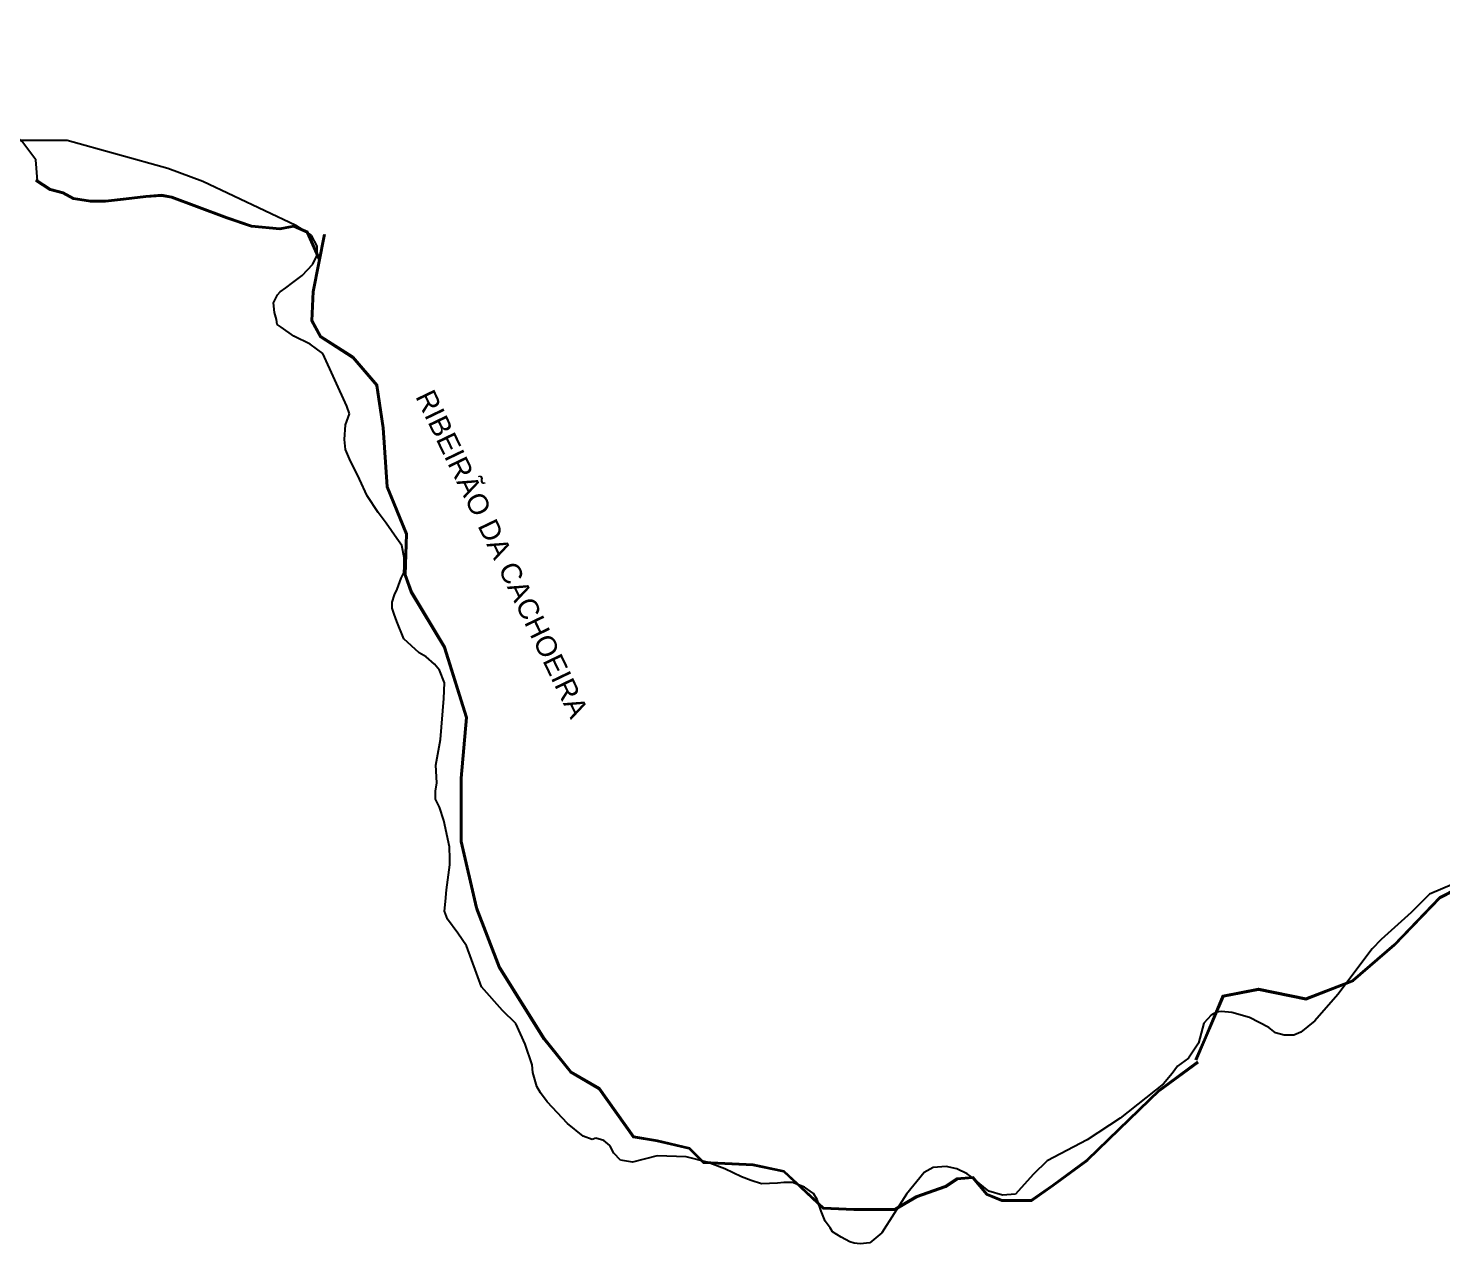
# Model space of a CAD drawing. Header units: millimetres. Extents: x 583 to 26013, y 350 to 21391.
# Drawn here: x 18741 to 21525, y 15753 to 18147 of the extents above; entities that cross this region are included whole.
import ezdxf

# ---------------------------------------------------------------- set-up
doc = ezdxf.new("R2010")
doc.units = ezdxf.units.MM
doc.layers.add('divisa municipio', color=40, linetype='Continuous')
doc.layers.add('RIOS', color=140, linetype='Continuous')
doc.styles.add('EU', font='arial.ttf', dxfattribs={"height": 10})

msp = doc.modelspace()

# ---------------------------------------------------------------- linework, layer by layer
at = {"layer": 'divisa municipio', "color": 0, "linetype": 'Continuous'}
for p, q in [((18817.93151, 17925.84641), (18726.84451, 17925.84641)), ((19016.24751, 17870.54241), (18817.93151, 17925.84641)), ((19085.42751, 17845.19441), (19016.24751, 17870.54241)), ((19268.18151, 17758.22041), (19085.42751, 17845.19441)), ((19299.31251, 17738.63341), (19268.18151, 17758.22041)), ((19310.76051, 17717.82441), (19299.31251, 17738.63341)), ((19310.75251, 17699.63641), (19310.76051, 17717.82441)), ((19281.07951, 17660.10341), (19301.85051, 17681.84641)), ((19301.85051, 17681.84641), (19310.75251, 17699.63641)), ((19262.28751, 17646.26641), (19281.07951, 17660.10341)), ((19232.61451, 17621.55841), (19237.56051, 17627.48841)), ((19237.56051, 17627.48841), (19248.44051, 17635.39541)), ((19248.44051, 17635.39541), (19262.28751, 17646.26641)), ((19224.70251, 17605.74541), (19232.61451, 17621.55841)), ((19226.68051, 17586.96641), (19224.70251, 17605.74541)), ((19230.63651, 17573.13041), (19226.68051, 17586.96641)), ((19231.62551, 17563.24641), (19230.63651, 17573.13041)), ((19239.53851, 17558.30541), (19231.62551, 17563.24641)), ((19264.26551, 17540.51541), (19239.53851, 17558.30541)), ((19296.90551, 17524.70141), (19264.26551, 17540.51541)), ((19321.63251, 17505.92341), (19296.90551, 17524.70141)), ((19369.10851, 17402.14841), (19321.63251, 17505.92341)), ((19374.05351, 17387.32341), (19369.10851, 17402.14841)), ((19366.14051, 17365.57941), (19374.05351, 17387.32341)), ((19364.16251, 17336.91841), (19366.14051, 17365.57941)), ((19366.14051, 17317.15141), (19364.16251, 17336.91841)), ((19374.05351, 17298.37341), (19366.14051, 17317.15141)), ((19393.83551, 17258.83941), (19374.05351, 17298.37341)), ((19408.67151, 17225.63941), (19393.83551, 17258.83941)), ((19430.43151, 17193.02441), (19408.67151, 17225.63941)), ((19446.25651, 17172.26941), (19430.43151, 17193.02441)), ((19467.02751, 17141.63041), (19446.25651, 17172.26941)), ((19476.91851, 17127.79441), (19467.02751, 17141.63041)), ((19481.86351, 17104.07441), (19476.91851, 17127.79441)), ((19481.86351, 17086.28441), (19481.86351, 17104.07441)), ((19475.92951, 17063.55241), (19480.87451, 17074.42341)), ((19480.87451, 17074.42341), (19481.86351, 17086.28441)), ((19463.07151, 17030.93741), (19468.01651, 17041.80841)), ((19468.01651, 17041.80841), (19475.92951, 17063.55241)), ((19458.12551, 17016.11241), (19463.07151, 17030.93741)), ((19458.12551, 17004.25241), (19458.12551, 17016.11241)), ((19462.08151, 16992.39241), (19458.12551, 17004.25241)), ((19467.02751, 16978.55541), (19462.08151, 16992.39241)), ((19480.87451, 16944.36641), (19467.02751, 16978.55541)), ((19511.53651, 16916.69341), (19480.87451, 16944.36641)), ((19525.38351, 16908.78641), (19511.53651, 16916.69341)), ((19541.20851, 16893.96141), (19525.38351, 16908.78641)), ((19551.09951, 16882.10141), (19541.20851, 16893.96141)), ((19560.99051, 16857.39341), (19551.09951, 16882.10141)), ((19560.00151, 16826.75441), (19560.99051, 16857.39341)), ((19553.07751, 16745.71141), (19560.00151, 16826.75441)), ((19544.17551, 16695.30641), (19553.07751, 16745.71141)), ((19546.15351, 16660.71441), (19544.17551, 16695.30641)), ((19543.18651, 16643.91241), (19546.15351, 16660.71441)), ((19543.18651, 16628.09941), (19543.18651, 16643.91241)), ((19551.09951, 16612.28641), (19543.18651, 16628.09941)), ((19560.00151, 16586.58941), (19551.09951, 16612.28641)), ((19570.88151, 16534.40641), (19560.00151, 16586.58941)), ((19571.87051, 16510.68641), (19570.88151, 16534.40641)), ((19571.87051, 16498.82641), (19571.87051, 16510.68641)), ((19564.94651, 16449.40941), (19571.87051, 16498.82641)), ((21549.38351, 16461.57541), (21501.21251, 16441.30841)), ((19560.99051, 16407.89941), (19562.96851, 16426.67741)), ((19562.96851, 16426.67741), (19564.94651, 16449.40941)), ((21501.21251, 16441.30841), (21465.16051, 16405.29441)), ((19566.92451, 16392.08641), (19560.99051, 16407.89941)), ((21465.16051, 16405.29441), (21405.85051, 16351.85541)), ((19587.69551, 16364.41241), (19566.92451, 16392.08641)), ((19604.50951, 16339.70441), (19587.69551, 16364.41241)), ((21405.85051, 16351.85541), (21388.40651, 16333.26741)), ((19634.18251, 16258.66141), (19604.50951, 16339.70441)), ((21388.40651, 16333.26741), (21320.95551, 16243.81441)), ((19675.72351, 16212.20941), (19634.18251, 16258.66141)), ((21320.95551, 16243.81441), (21275.60051, 16191.53641)), ((19701.44051, 16186.51241), (19675.72351, 16212.20941)), ((21070.92251, 16203.15441), (21056.96751, 16186.89041)), ((21081.38951, 16208.96241), (21070.92251, 16203.15441)), ((21091.85551, 16210.12441), (21081.38951, 16208.96241)), ((21111.62551, 16207.80141), (21091.85551, 16210.12441)), ((21146.51451, 16198.50741), (21111.62551, 16207.80141)), ((19720.23251, 16145.99041), (19701.44051, 16186.51241)), ((21056.96751, 16186.89041), (21046.50051, 16147.39141)), ((21184.89151, 16178.75741), (21146.51451, 16198.50741)), ((21197.68351, 16168.30241), (21184.89151, 16178.75741)), ((21275.60051, 16191.53641), (21247.69051, 16169.46441)), ((21046.50051, 16147.39141), (21026.73051, 16118.34841)), ((21215.12751, 16163.65541), (21197.68351, 16168.30241)), ((21233.73451, 16163.65541), (21215.12751, 16163.65541)), ((21247.69051, 16169.46441), (21233.73451, 16163.65541)), ((19734.07951, 16104.98141), (19720.23251, 16145.99041)), ((19735.06851, 16090.15641), (19734.07951, 16104.98141)), ((21004.63451, 16102.08341), (20994.11951, 16087.66841)), ((21026.73051, 16118.34841), (21004.63451, 16102.08341)), ((19743.37551, 16062.48241), (19735.06851, 16090.15641)), ((20977.31351, 16067.92841), (20892.25251, 15999.73341)), ((20994.11951, 16087.66841), (20977.31351, 16067.92841)), ((19750.29851, 16049.63441), (19743.37551, 16062.48241)), ((19763.15751, 16031.84441), (19750.29851, 16049.63441)), ((19803.70951, 15989.34641), (19763.15751, 16031.84441)), ((19834.37151, 15964.63741), (19803.70951, 15989.34641)), ((20892.25251, 15999.73341), (20827.17151, 15957.23441)), ((19852.17451, 15957.71941), (19834.37151, 15964.63741)), ((19859.09851, 15960.68441), (19852.17451, 15957.71941)), ((19874.92351, 15955.74241), (19859.09851, 15960.68441)), ((19886.79251, 15945.85941), (19874.92351, 15955.74241)), ((20827.17151, 15957.23441), (20748.04451, 15915.72441)), ((19894.70551, 15931.03441), (19886.79251, 15945.85941)), ((19907.56351, 15917.19741), (19894.70551, 15931.03441)), ((19979.76651, 15926.09241), (19931.30151, 15913.24441)), ((20037.13351, 15924.11641), (19979.76651, 15926.09241)), ((20078.67451, 15913.24441), (20037.13351, 15924.11641)), ((19931.30151, 15913.24441), (19907.56351, 15917.19741)), ((20113.29251, 15900.39641), (20078.67451, 15913.24441)), ((20145.93251, 15884.58241), (20113.29251, 15900.39641)), ((20523.52251, 15902.87641), (20505.71951, 15892.99341)), ((20549.23851, 15904.85341), (20523.52251, 15902.87641)), ((20570.00951, 15899.91141), (20549.23851, 15904.85341)), ((20590.78051, 15890.02841), (20570.00951, 15899.91141)), ((20748.04451, 15915.72441), (20720.35051, 15889.03941)), ((20165.11851, 15877.27341), (20145.93251, 15884.58241)), ((20185.88951, 15870.35541), (20165.11851, 15877.27341)), ((20216.90751, 15872.23841), (20185.88951, 15870.35541)), ((20229.76551, 15873.22641), (20216.90751, 15872.23841)), ((20246.57951, 15873.22641), (20229.76551, 15873.22641)), ((20270.31751, 15864.33141), (20246.57951, 15873.22641)), ((20505.71951, 15892.99341), (20471.10151, 15850.49441)), ((20597.70351, 15885.08641), (20590.78051, 15890.02841)), ((20633.31051, 15856.42441), (20597.70351, 15885.08641)), ((20720.35051, 15889.03941), (20685.73251, 15850.49441)), ((20288.12051, 15851.48341), (20270.31751, 15864.33141)), ((20295.04451, 15839.62341), (20288.12051, 15851.48341)), ((20471.10151, 15850.49441), (20422.63651, 15774.39341)), ((20660.01651, 15848.51841), (20633.31051, 15856.42441)), ((20685.73251, 15850.49441), (20660.01651, 15848.51841)), ((20302.95751, 15816.89141), (20295.04451, 15839.62341)), ((20310.86951, 15797.12441), (20302.95751, 15816.89141)), ((20320.76051, 15784.27641), (20310.86951, 15797.12441)), ((20325.70651, 15776.36941), (20320.76051, 15784.27641)), ((20342.52051, 15765.49841), (20325.70651, 15776.36941)), ((20359.33451, 15756.60341), (20342.52051, 15765.49841)), ((20422.63651, 15774.39341), (20398.89851, 15754.62641)), ((20368.23651, 15753.63841), (20359.33451, 15756.60341)), ((20380.10551, 15752.64941), (20368.23651, 15753.63841)), ((20398.89851, 15754.62641), (20380.10551, 15752.64941))]:
    msp.add_line(p, q, dxfattribs=at)
at = {"layer": 'RIOS', "lineweight": 25, "flags": 128}
for points in [[(18759.93436, 17846.23895), (18756.03692, 17887.77917), (18728.75514, 17924.12683), (18707.96912, 17938.4064), (18661.20046, 17937.10811), (18506.23991, 17927.62698), (18437.98454, 17946.22773), (18382.13964, 17981.36252), (18340.77277, 17993.76295), (18332.49946, 18070.23266), (18313.88426, 18144.63586), (18286.99576, 18194.23779)], [(19314.2027, 17690.55509), (19290.58777, 17744.12285), (19263.99635, 17755.36979), (19236.71458, 17750.17724), (19180.85223, 17755.36979), (19132.78443, 17772.24554), (19073.0243, 17794.31383), (19023.65735, 17812.48767), (19004.17047, 17816.38193), (18972.9916, 17813.78575), (18928.82124, 17808.5932), (18893.74458, 17804.69873), (18863.86451, 17804.69873), (18830.08734, 17809.89129), (18809.30131, 17821.57448), (18784.61784, 17828.06512), (18756.03692, 17846.23895)], [(19316.03277, 17691.36186), (19292.09772, 17745.65574), (19264.21751, 17757.44779), (19236.61827, 17752.19481), (19181.28247, 17757.33842), (19133.46215, 17774.12728), (19073.71618, 17796.19035), (19024.20207, 17814.41835), (19004.2857, 17818.39844), (18972.79181, 17815.77604), (18928.59414, 17810.58027), (18893.63389, 17806.69873), (18864.01734, 17806.69873), (18830.75046, 17811.81284), (18810.05782, 17823.44354), (18785.42794, 17829.92009), (18757.11008, 17847.92665)], [(21045.75042, 16109.71979), (20969.35071, 16053.7339), (20890.27786, 15976.91903), (20827.45936, 15916.65007), (20759.59641, 15866.45143), (20716.86948, 15836.31695), (20659.09543, 15836.31695), (20628.91495, 15848.86024), (20601.27826, 15881.51867), (20571.1409, 15878.99472), (20548.50554, 15863.92748), (20490.68838, 15843.83782), (20448.00456, 15818.72576), (20402.73385, 15818.72576), (20367.55204, 15818.72576), (20307.2342, 15821.24971), (20229.36858, 15894.06196), (20169.05075, 15906.60524), (20071.00732, 15911.62765), (20043.37063, 15939.26367), (19980.55212, 15954.33091), (19932.82386, 15961.85179), (19864.96091, 16057.27764), (19809.68752, 16089.93607), (19756.91481, 16155.22744), (19668.96028, 16295.82951), (19623.68957, 16413.86897), (19593.55221, 16544.45171), (19593.55221, 16669.98655), (19603.59799, 16788.86732), (19560.87106, 16926.99643), (19495.55189, 17034.96557), (19483.00544, 17070.12246), (19485.50611, 17150.48107), (19447.82363, 17243.38297), (19440.01982, 17359.79078), (19427.43025, 17442.67334), (19379.70199, 17497.91989), (19316.88348, 17538.0737), (19299.29258, 17570.73213), (19301.79325, 17628.47714), (19324.38549, 17741.49418)], [(21044.56825, 16111.33301), (20968.05663, 16055.26512), (20888.88874, 15978.35791), (20826.16709, 15918.18187), (20758.42521, 15868.07279), (20716.23514, 15838.31695), (20659.49449, 15838.31695), (20630.12919, 15850.52144), (20602.13888, 15883.59775), (20570.46111, 15880.94479), (20547.60895, 15865.73323), (20489.84489, 15845.66203), (20447.45987, 15820.72576), (20402.73385, 15820.72576), (20367.59387, 15820.72576), (20308.05864, 15823.21696), (20230.32492, 15895.90587), (20169.30702, 15908.59474), (20071.8777, 15913.58569), (20044.38581, 15941.0769), (19980.94163, 15956.29422), (19933.96618, 15963.69646), (19866.34436, 16058.78324), (19811.0159, 16091.47421), (19758.54626, 16156.39062), (19670.75841, 16296.72625), (19625.60694, 16414.45478), (19595.55221, 16544.67951), (19595.55221, 16669.9022), (19605.62365, 16789.08663), (19562.70925, 16927.8218), (19497.36766, 17035.82801), (19485.01624, 17070.43838), (19487.51828, 17150.84123), (19449.79767, 17243.83714), (19442.00973, 17360.00822), (19429.32092, 17443.54417), (19381.02481, 17499.44801), (19318.39809, 17539.47923), (19301.31453, 17571.19575), (19303.7847, 17628.23642), (19326.34669, 17741.10213)], [(21040.63622, 16114.78469), (21057.79032, 16154.77942), (21094.42073, 16241.46959), (21164.48156, 16255.08208), (21257.7011, 16236.07229), (21350.23764, 16271.92627), (21431.87141, 16342.1154), (21521.62902, 16435.62053), (21592.17789, 16471.82051)], [(21042.47428, 16113.99633), (21059.63051, 16153.99601), (21095.84825, 16239.70955), (21164.47212, 16253.04284), (21257.87647, 16233.99536), (21351.28083, 16270.18559), (21433.24793, 16340.66131), (21522.83998, 16433.99397), (21593.36983, 16470.18419)]]:
    msp.add_lwpolyline(points, dxfattribs=at)

# ---------------------------------------------------------------- texts
at = {"layer": 'RIOS', "lineweight": 25, "insert": (19539.17791, 17439.04288), "char_height": 40, "width": 716.8509471, "attachment_point": 1, "rotation": 295.71309523, "style": 'EU'}
msp.add_mtext('RIBEIRÃO DA CACHOEIRA', dxfattribs=at)

doc.saveas('drawing.dxf')
